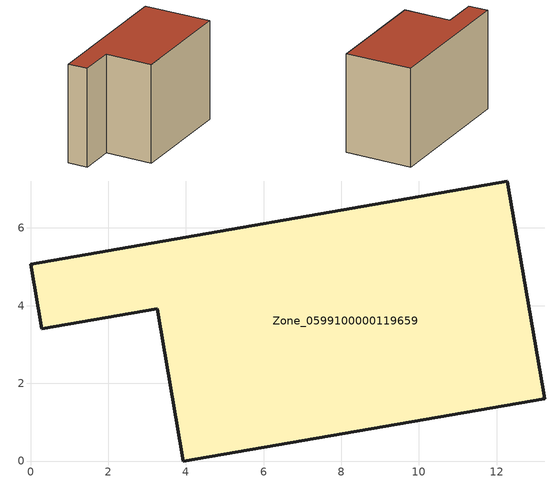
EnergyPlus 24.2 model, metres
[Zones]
Zone_0599100000119659
 floor ground (C_G): 3.27,3.92 0.28,3.4 0,5.07 12.28,7.21 13.24,1.6 3.93,0 z0
 wall outside (C_F): 12.28,7.21 0,5.07 0.28,3.4 3.27,3.92 3.93,0 13.24,1.6 12.28,7.21 z0:8.36
 roof outside (C_R): 3.93,0 13.24,1.6 12.28,7.21 0,5.07 0.28,3.4 3.27,3.92 z8.36
[BUILDING]
Pand.0599100000119659: North Axis=0; Terrain=City; Loads Convergence Tolerance Value=0.04; Temperature Convergence Tolerance Value=0.4; Solar Distribution=FullExterior; Maximum Number of Warmup Days=25; Minimum Number of Warmup Days=1
[Site:Location]
Rotterdam.The.Hague.AP_ZH_NLD Design_Conditions: Latitude=51.96; Longitude=4.45; Time Zone=1; Elevation=-4.5
[SITE:GROUNDTEMPERATURE:BUILDINGSURFACE]
18, 18, 18, 18, 18, 18, 18, 18, 18, 18, 18, 18
[MATERIAL] Thermal Absorptance=0.9; Solar Absorptance=0.7; Visible Absorptance=0.7
Name | Roughness | Thickness | Conductivity | Density | Specific Heat
G.TI.1975-1991 | MediumSmooth | 0.15 | 0.288461 | 540 | 1210
F.TI.1975-1991 | Rough | 0.3 | 0.230769 | 1920 | 840
R.TI.1975-1991 | MediumRough | 0.2 | 0.153846 | 1500 | 1000
[CONSTRUCTION]
C_G: G.TI.1975-1991
C_F: F.TI.1975-1991
C_R: R.TI.1975-1991
[ZONE]
Zone_0599100000119659: Type=1; Multiplier=1; Ceiling Height=Autocalculate; Volume=Autocalculate; Floor Area=autocalculate; Part of Total Floor Area=Yes
[ZONEINFILTRATION:DESIGNFLOWRATE]
Infil_Zone_0599100000119659: Zone or ZoneList or Space or SpaceList=Zone_0599100000119659; Schedule=AlwaysOn; Design Flow Rate Calculation Method=Flow/Area; Flow Rate per Floor Area=0.003; Constant Term Coefficient=1; Temperature Term Coefficient=0; Velocity Term Coefficient=0; Velocity Squared Term Coefficient=0
[HVACTEMPLATE:ZONE:IDEALLOADSAIRSYSTEM]
Zone_0599100000119659: Maximum Heating Supply Air Temperature=50; Minimum Cooling Supply Air Temperature=13; Maximum Heating Supply Air Humidity Ratio=0.0156; Minimum Cooling Supply Air Humidity Ratio=0.0077; Heating Limit=NoLimit; Cooling Limit=NoLimit; Dehumidification Control Type=ConstantSensibleHeatRatio; Cooling Sensible Heat Ratio=0.7; Dehumidification Setpoint=60; Humidification Control Type=None; Humidification Setpoint=30; Outdoor Air Method=None; Outdoor Air Flow Rate per Person=0.00944; Outdoor Air Flow Rate per Zone Floor Area=0; Outdoor Air Flow Rate per Zone=0; Demand Controlled Ventilation Type=None; Outdoor Air Economizer Type=NoEconomizer; Heat Recovery Type=None; Sensible Heat Recovery Effectiveness=0.7; Latent Heat Recovery Effectiveness=0.65
[ZONECONTROL:THERMOSTAT]
ThermostatControl_Zone_0599100000119659: Zone or ZoneList=Zone_0599100000119659; Control Type Schedule=DualSetpointControlType; Control 1=Thermostat_Zone_0599100000119659; Temperature Difference Between Cutout And Setpoint=0
[THERMOSTATSETPOINT:DUALSETPOINT]
Thermostat_Zone_0599100000119659: Heating Setpoint Temperature Schedule=HeatingSetpoint_Zone_0599100000119659; Cooling Setpoint Temperature Schedule=CoolingSetpoint_Zone_0599100000119659
[SCHEDULE:COMPACT]
HeatingSetpoint_Zone_0599100000119659: Through: 12/31, For: AllDays, Until: 24:00, 21
CoolingSetpoint_Zone_0599100000119659: Through: 12/31, For: AllDays, Until: 24:00, 24
DualSetpointControlType: Through: 12/31, For: AllDays, Until: 24:00, 4
AlwaysOn: Through: 12/31, For: AllDays, Until: 24:00, 1
